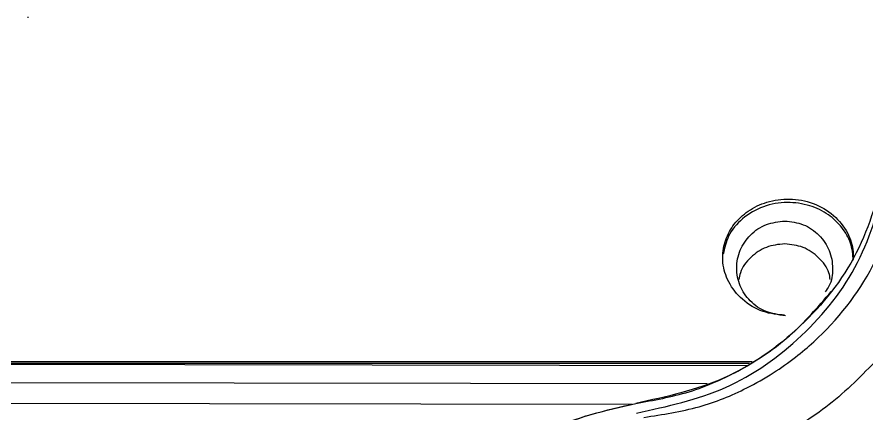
# Model space of a CAD drawing. Header units: millimetres. Extents: x 5659 to 7608, y 3628 to 5007.
# Drawn here: x 6113.36 to 6142.62, y 4776.78 to 4790.42 of the extents above; entities that cross this region are included whole.
import ezdxf

# ---------------------------------------------------------------- set-up
doc = ezdxf.new("R2010")
doc.units = ezdxf.units.MM

msp = doc.modelspace()

# ---------------------------------------------------------------- linework, layer by layer
at = {"color": 7, "linetype": 'Continuous', "lineweight": 25}
for p, q in [((6113.743, 4790.394), (6113.743, 4790.424)), ((6101.737, 4778.474), (6138.474, 4778.422)), ((6102.897, 4778.555), (6138.666, 4778.555)), ((6138.567, 4778.487), (6102.898, 4778.486)), ((6137.108, 4777.781), (6101.724, 4777.83)), ((6134.547, 4777.078), (6101.723, 4777.123)), ((6134.659, 4777.112), (6134.659, 4777.112))]:
    msp.add_line(p, q, dxfattribs=at)
msp.add_open_spline([(6143.285, 4785.287), (6143.003, 4784.259), (6142.439, 4782.203), (6140.422, 4779.67), (6137.784, 4777.792), (6135.701, 4777.339), (6134.659, 4777.112)], degree=3, dxfattribs=at)
for points, knots in [([(6134.686, 4776.78), (6135.731, 4777.007), (6137.82, 4777.459), (6140.468, 4779.338), (6142.49, 4781.882), (6143.054, 4783.948), (6143.337, 4784.983)], [0, 0, 0, 0, 0.250065, 0.499446, 0.749386, 1, 1, 1, 1]), ([(6134.936, 4776.631), (6135.577, 4776.728), (6136.8, 4776.912), (6138.279, 4777.514), (6139.368, 4778.13), (6140.134, 4778.672), (6141.422, 4779.766), (6143.002, 4781.725), (6143.574, 4783.832), (6143.853, 4784.863)], [0, 0, 0, 0, 0.149059, 0.284486, 0.365253, 0.437407, 0.500452, 0.755467, 1, 1, 1, 1]), ([(6139.813, 4780.133), (6139.55, 4780.164), (6139.01, 4780.227), (6138.31, 4780.651), (6137.825, 4781.253), (6137.663, 4781.789), (6137.637, 4782.283), (6137.719, 4782.759), (6138.029, 4783.317), (6138.521, 4783.774), (6139.179, 4784.086), (6139.96, 4784.194), (6140.772, 4784.044), (6141.485, 4783.633), (6141.968, 4783.03), (6142.136, 4782.496), (6142.145, 4782.205), (6142.147, 4782.142)], [0, 0, 0, 0, 0.079115, 0.162032, 0.239306, 0.308491, 0.327556, 0.389758, 0.452225, 0.518259, 0.590018, 0.6685, 0.751719, 0.834377, 0.911434, 0.980801, 1, 1, 1, 1]), ([(6142.147, 4782.041), (6142.127, 4782.243), (6142.086, 4782.647), (6141.77, 4783.196), (6141.288, 4783.649), (6140.634, 4783.962), (6139.854, 4784.075), (6139.033, 4783.931), (6138.319, 4783.522), (6137.817, 4782.931), (6137.714, 4782.469), (6137.667, 4782.258)], [0, 0, 0, 0, 0.09445, 0.189255, 0.289699, 0.400142, 0.521765, 0.650668, 0.779903, 0.899662, 1, 1, 1, 1]), ([(6139.777, 4780.148), (6139.56, 4780.174), (6139.122, 4780.225), (6138.573, 4780.608), (6138.214, 4781.146), (6138.088, 4781.776), (6138.215, 4782.407), (6138.58, 4782.944), (6139.131, 4783.321), (6139.567, 4783.37), (6139.784, 4783.394)], [0, 0, 0, 0, 0.125788, 0.253499, 0.376323, 0.498884, 0.623652, 0.747528, 0.87471, 1, 1, 1, 1]), ([(6139.784, 4783.394), (6140.001, 4783.369), (6140.439, 4783.318), (6140.989, 4782.936), (6141.353, 4782.394), (6141.464, 4781.769), (6141.393, 4781.253), (6141.221, 4781.022), (6141.175, 4780.96)], [0, 0, 0, 0, 0.187724, 0.378458, 0.563522, 0.749196, 0.932504, 1, 1, 1, 1]), ([(6139.782, 4782.61), (6139.566, 4782.587), (6139.132, 4782.539), (6138.594, 4782.162), (6138.266, 4781.746), (6138.221, 4781.458), (6138.209, 4781.379)], [0, 0, 0, 0, 0.296558, 0.593116, 0.889674, 1, 1, 1, 1]), ([(6141.35, 4781.375), (6141.339, 4781.453), (6141.295, 4781.741), (6140.969, 4782.157), (6140.433, 4782.536), (6139.999, 4782.586), (6139.782, 4782.61)], [0, 0, 0, 0, 0.109326, 0.406217, 0.703109, 1, 1, 1, 1]), ([(6134.659, 4777.112), (6135.276, 4777.222), (6136.535, 4777.446), (6138.329, 4778.248), (6140.024, 4779.39), (6140.927, 4780.435), (6141.387, 4780.967)], [0, 0, 0, 0, 0.235613, 0.480811, 0.735604, 1, 1, 1, 1]), ([(6143.083, 4778.744), (6142.549, 4778.192), (6141.484, 4777.09), (6139.527, 4775.87), (6137.399, 4774.984), (6135.884, 4774.755), (6135.124, 4774.64)], [0, 0, 0, 0, 0.250755, 0.499989, 0.749233, 1, 1, 1, 1]), ([(6126.758, 4768.189), (6126.758, 4768.192), (6126.565, 4769.257), (6127.249, 4771.466), (6128.852, 4774.264), (6131.477, 4776.375), (6133.598, 4776.866), (6134.659, 4777.112)], [0, 0, 0, 0, 0.00073, 0.250548, 0.500365, 0.750183, 1, 1, 1, 1]), ([(6126.757, 4768.199), (6126.811, 4768.944), (6126.902, 4770.199), (6127.639, 4772.251), (6129.023, 4774.402), (6131.504, 4776.393), (6133.63, 4776.877), (6134.659, 4777.112)], [0, 0, 0, 0, 0.172166, 0.289576, 0.500537, 0.758124, 1, 1, 1, 1])]:
    msp.add_open_spline(points, degree=3, knots=knots, dxfattribs=at)

doc.saveas('drawing.dxf')
